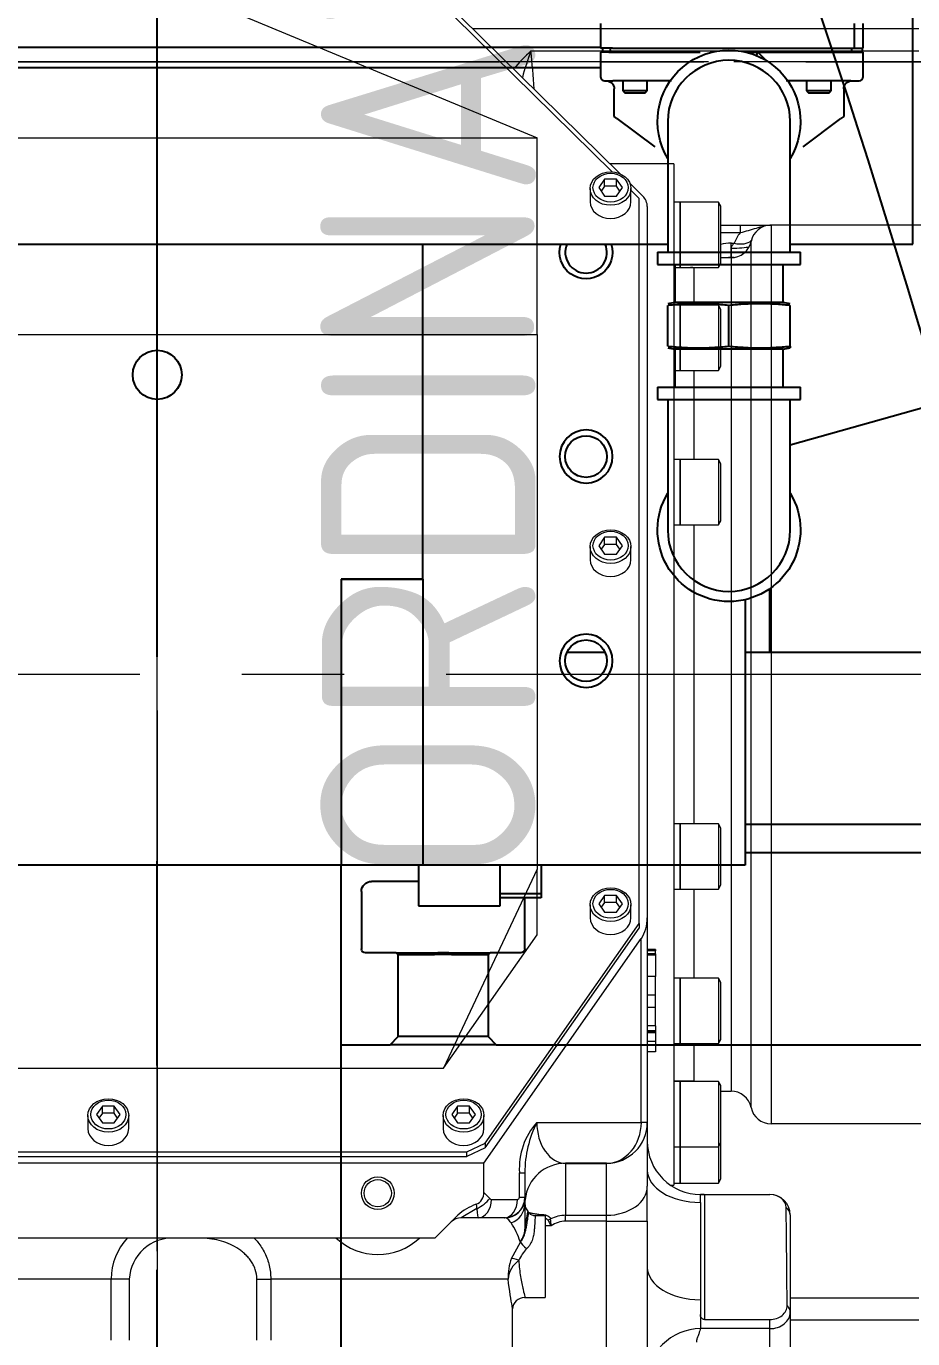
# Model space of a CAD drawing. Header units: millimetres. Extents: x 10462777 to 22643323, y 453826 to 1389191.
# Drawn here: x 11282075.8 to 11282292.9, y 583962.5 to 584283.8 of the extents above; entities that cross this region are included whole.
import ezdxf

# ---------------------------------------------------------------- set-up
doc = ezdxf.new("R2010")
doc.units = ezdxf.units.MM
doc.header["$LTSCALE"] = 200
doc.header["$MEASUREMENT"] = 0
for name, pattern in [('CENTER', [2, 1.25, -0.25, 0.25, -0.25]), ('CENTER2', [1.125, 0.75, -0.125, 0.125, -0.125]), ('PHANTOM', [2.5, 1.25, -0.25, 0.25, -0.25, 0.25, -0.25])]:
    doc.linetypes.add(name, pattern=pattern)
doc.layers.get('0').update_dxf_attribs({"linetype": 'CONTINUOUS'})
for name, color, linetype in [('1', 1, 'CENTER'), ('205', 4, 'CONTINUOUS'), ('DV1_DEFAULT', 7, 'CONTINUOUS')]:
    doc.layers.add(name, color=color, linetype=linetype)
doc.layers.add('LAYOUT', color=8, linetype='CONTINUOUS', lineweight=25)
doc.styles.add('iso-1', font='isocp.shx')

# ---------------------------------------------------------------- blocks, each defined once
blk = doc.blocks.new('r710ic')
at = {"layer": 'DV1_DEFAULT', "color": 1, "linetype": 'CENTER2', "lineweight": 0}
for p, q in [((272041.37, 102141.44), (272041.37, 106426.45)), ((272041.37, 106323.81), (272041.37, 102038.81)), ((274132.55, 104232.63), (269847.55, 104232.63)), ((269950.18, 104232.63), (274235.19, 104232.63))]:
    blk.add_line(p, q, dxfattribs=at)
at = {"layer": 'DV1_DEFAULT', "color": 7, "linetype": 'CENTER2', "lineweight": 0}
for p, q in [((272041.37, 104592.6), (272041.37, 103886.38)), ((272191.37, 104453.37), (272191.37, 104059.93))]:
    blk.add_line(p, q, dxfattribs=at)
at = {"layer": 'DV1_DEFAULT', "color": 7, "linetype": 'Continuous', "lineweight": 0}
for p, q in [((272081.37, 104464.13), (272081.37, 104382.93)), ((272301.37, 104464.13), (272301.37, 104382.93)), ((272033.37, 104419.13), (272033.37, 104309.91)), ((272038.75, 104324.13), (272038.75, 104419.13)), ((272343.98, 104387.63), (272343.98, 104419.13)), ((272349.37, 104387.63), (272349.37, 104419.13)), ((272323.67, 104387.63), (272347.48, 104387.63)), ((272347.48, 104387.63), (272373.32, 104387.63)), ((272081.37, 104375.33), (272081.37, 104383.13)), ((272081.37, 104382.93), (272301.37, 104382.93)), ((272318.67, 104366.63), (272318.67, 104382.63)), ((272351.52, 104382.63), (272349.29, 104382.63)), ((272349.29, 104366.63), (272349.29, 104382.63)), ((272378.03, 104382.63), (272351.52, 104382.63)), ((272351.52, 104382.63), (272351.52, 104365.63)), ((272297.37, 104378.03), (272085.37, 104378.03)), ((272081.37, 104370.63), (272081.37, 104375.33)), ((272081.37, 104375.33), (272083.29, 104375.33)), ((272083.29, 104375.33), (272083.29, 104370.63)), ((272085.79, 104373.2), (272085.79, 104373.9)), ((272089.27, 104373.2), (272085.79, 104373.2)), ((272089.27, 104373.23), (272087.01, 104373.23)), ((272089.27, 104373.23), (272089.27, 104373.2)), ((272076.78, 104370.63), (272075.74, 104370.03)), ((272075.74, 104370.03), (272075.74, 104360.63)), ((272075.74, 104370.03), (272091.74, 104370.03)), ((272090.7, 104370.63), (272076.78, 104370.63)), ((272089.37, 104373.13), (272089.37, 104370.63)), ((272089.37, 104373.13), (272293.37, 104373.13)), ((272091.74, 104370.03), (272090.7, 104370.63)), ((272091.74, 104360.63), (272091.74, 104370.03)), ((272102.03, 104370.63), (272100.99, 104370.03)), ((272100.99, 104370.03), (272100.99, 104360.63)), ((272100.99, 104370.03), (272116.99, 104370.03)), ((272115.95, 104370.63), (272102.03, 104370.63)), ((272116.99, 104370.03), (272115.95, 104370.63)), ((272116.99, 104360.63), (272116.99, 104370.03)), ((272139.82, 104370.63), (272138.79, 104370.03)), ((272138.79, 104370.03), (272138.79, 104360.63)), ((272138.79, 104370.03), (272154.79, 104370.03)), ((272153.75, 104370.63), (272139.82, 104370.63)), ((272154.79, 104370.03), (272153.75, 104370.63)), ((272154.79, 104360.63), (272154.79, 104370.03)), ((272228.99, 104370.63), (272227.95, 104370.03)), ((272227.95, 104370.03), (272227.95, 104360.63)), ((272227.95, 104370.03), (272243.95, 104370.03)), ((272242.91, 104370.63), (272228.99, 104370.63)), ((272243.95, 104370.03), (272242.91, 104370.63)), ((272243.95, 104360.63), (272243.95, 104370.03)), ((272266.79, 104370.63), (272265.75, 104370.03)), ((272265.75, 104370.03), (272265.75, 104360.63)), ((272265.75, 104370.03), (272281.75, 104370.03)), ((272280.71, 104370.63), (272266.79, 104370.63)), ((272281.75, 104370.03), (272280.71, 104370.63)), ((272281.75, 104360.63), (272281.75, 104370.03)), ((272292.04, 104370.63), (272291, 104370.03)), ((272291, 104370.03), (272291, 104360.63)), ((272291, 104370.03), (272307, 104370.03)), ((272305.96, 104370.63), (272292.04, 104370.63)), ((272293.37, 104370.63), (272293.37, 104373.13)), ((272307, 104370.03), (272305.96, 104370.63)), ((272314.83, 104370.63), (272305.96, 104370.63)), ((272307, 104360.63), (272307, 104370.03)), ((272307, 104370.03), (272315.87, 104370.03)), ((272315.87, 104370.03), (272314.83, 104370.63)), ((272315.87, 104360.63), (272315.87, 104370.03)), ((272100.99, 104364.13), (272091.74, 104364.13)), ((272091.87, 104364.13), (272091.87, 104359.13)), ((272138.79, 104364.13), (272116.99, 104364.13)), ((272227.95, 104364.13), (272154.79, 104364.13)), ((272265.75, 104364.13), (272243.95, 104364.13)), ((272291, 104364.13), (272281.75, 104364.13)), ((272290.87, 104359.13), (272290.87, 104364.13)), ((272318.67, 104366.63), (272349.29, 104366.63)), ((272318.67, 104366.54), (272318.67, 104365.63)), ((272318.87, 104365.63), (272318.67, 104365.63)), ((272320.62, 104365.63), (272318.87, 104365.63)), ((272320.62, 104365.63), (272344.43, 104365.63)), ((272344.43, 104365.63), (272348.04, 104365.63)), ((272348.04, 104365.63), (272351.52, 104365.63)), ((272075.74, 104360.63), (272075.74, 104359.13)), ((272091.74, 104360.63), (272075.74, 104360.63)), ((272075.74, 104360.63), (272091.74, 104360.63)), ((272091.74, 104359.13), (272091.74, 104360.63)), ((272100.99, 104360.63), (272100.99, 104359.13)), ((272116.99, 104360.63), (272100.99, 104360.63)), ((272100.99, 104360.63), (272116.99, 104360.63)), ((272116.99, 104359.13), (272116.99, 104360.63)), ((272138.79, 104360.63), (272138.79, 104359.13)), ((272154.79, 104360.63), (272138.79, 104360.63)), ((272138.79, 104360.63), (272154.79, 104360.63)), ((272154.79, 104359.13), (272154.79, 104360.63)), ((272227.95, 104360.63), (272227.95, 104359.13)), ((272243.95, 104360.63), (272227.95, 104360.63)), ((272227.95, 104360.63), (272243.95, 104360.63)), ((272243.95, 104359.13), (272243.95, 104360.63)), ((272265.75, 104360.63), (272265.75, 104359.13)), ((272281.75, 104360.63), (272265.75, 104360.63)), ((272265.75, 104360.63), (272281.75, 104360.63)), ((272281.75, 104359.13), (272281.75, 104360.63)), ((272291, 104360.63), (272291, 104359.13)), ((272307, 104360.63), (272291, 104360.63)), ((272291, 104360.63), (272307, 104360.63)), ((272307, 104359.13), (272307, 104360.63)), ((272315.87, 104360.63), (272307, 104360.63)), ((272307, 104360.63), (272315.87, 104360.63)), ((272315.87, 104359.13), (272315.87, 104360.63)), ((272066.37, 104359.13), (272066.37, 104343.46)), ((272066.37, 104359.13), (272316.37, 104359.13)), ((272316.37, 104358.25), (272316.37, 104359.13)), ((272258.73, 104354.63), (272258.73, 104352.63)), ((272258.73, 104354.63), (272259.02, 104354.63)), ((272259.02, 104354.63), (272259.02, 104352.63)), ((272259.78, 104354.63), (272259.02, 104354.63)), ((272259.78, 104354.63), (272260.1, 104354.63)), ((272259.78, 104354.63), (272259.78, 104352.63)), ((272260.1, 104354.63), (272265.31, 104354.63)), ((272260.1, 104354.63), (272260.1, 104352.63)), ((272269.86, 104354.63), (272265.31, 104354.63)), ((272265.31, 104354.63), (272265.31, 104352.63)), ((272272.89, 104354.63), (272269.86, 104354.63)), ((272269.86, 104354.63), (272269.86, 104352.63)), ((272277.43, 104354.63), (272272.89, 104354.63)), ((272272.89, 104354.63), (272272.89, 104352.63)), ((272277.43, 104354.63), (272278.63, 104354.63)), ((272277.43, 104354.63), (272277.43, 104352.63)), ((272278.63, 104354.63), (272278.86, 104354.63)), ((272278.63, 104354.63), (272278.63, 104352.63)), ((272278.86, 104354.63), (272279.1, 104354.63)), ((272278.86, 104354.63), (272278.86, 104352.63)), ((272279.1, 104354.63), (272281.24, 104354.63)), ((272279.1, 104354.63), (272279.1, 104352.63)), ((272281.24, 104354.63), (272281.24, 104352.63)), ((272281.24, 104354.63), (272283.75, 104354.63)), ((272283.75, 104354.63), (272283.75, 104352.63)), ((272074.24, 104351.47), (272071.23, 104348.41)), ((272076.86, 104352.63), (272250.94, 104352.63)), ((272250.94, 104352.63), (272301.03, 104352.63)), ((272311.03, 104312.63), (272255.99, 104351.16)), ((272301.03, 104351.16), (272255.99, 104351.16)), ((272301.03, 104352.63), (272316.65, 104352.63)), ((272301.03, 104352.63), (272301.03, 104351.16)), ((272301.03, 104325.56), (272301.03, 104351.16)), ((272325.19, 104352.63), (272316.65, 104352.63)), ((272325.19, 104352.63), (272366.37, 104352.63)), ((272325.19, 104342.63), (272325.19, 104352.63)), ((272075.65, 104348.63), (272072.44, 104348.63)), ((272074.83, 104350.63), (272072.86, 104348.63)), ((272252.32, 104350.63), (272074.83, 104350.63)), ((272163.3, 104348.63), (272160.09, 104348.63)), ((272250.95, 104348.63), (272247.74, 104348.63)), ((272252.32, 104350.63), (272253.46, 104350.63)), ((272306.11, 104312.96), (272252.32, 104350.63)), ((272307.26, 104312.96), (272253.46, 104350.63)), ((272068.81, 104345.95), (271972.63, 104248.16)), ((272072.21, 104346.52), (272070.16, 104345.07)), ((272070.16, 104345.07), (272070.16, 104342.18)), ((272071.88, 104345.07), (272070.16, 104345.07)), ((272073.07, 104345.91), (272071.88, 104345.07)), ((272071.88, 104345.07), (272071.88, 104342.18)), ((272074.26, 104345.07), (272072.21, 104346.52)), ((272074.26, 104342.18), (272074.26, 104345.07)), ((272159.86, 104346.52), (272157.81, 104345.07)), ((272159.53, 104345.07), (272157.81, 104345.07)), ((272157.81, 104345.07), (272157.81, 104342.18)), ((272160.72, 104345.91), (272159.53, 104345.07)), ((272159.53, 104345.07), (272159.53, 104342.18)), ((272161.91, 104345.07), (272159.86, 104346.52)), ((272161.91, 104342.18), (272161.91, 104345.07)), ((272247.51, 104346.52), (272245.46, 104345.07)), ((272247.18, 104345.07), (272245.46, 104345.07)), ((272245.46, 104345.07), (272245.46, 104342.18)), ((272248.37, 104345.91), (272247.18, 104345.07)), ((272247.18, 104345.07), (272247.18, 104342.18)), ((272249.56, 104345.07), (272247.51, 104346.52)), ((272249.56, 104342.18), (272249.56, 104345.07)), ((272068.36, 104344.05), (272023.01, 104297.95)), ((272071.88, 104342.18), (272070.16, 104342.18)), ((272070.16, 104342.18), (272072.21, 104340.74)), ((272071.88, 104342.18), (272073.07, 104341.35)), ((272072.21, 104340.74), (272074.26, 104342.18)), ((272157.81, 104342.18), (272159.86, 104340.74)), ((272159.53, 104342.18), (272157.81, 104342.18)), ((272159.53, 104342.18), (272160.72, 104341.35)), ((272159.86, 104340.74), (272161.91, 104342.18)), ((272245.46, 104342.18), (272247.51, 104340.74)), ((272247.18, 104342.18), (272245.46, 104342.18)), ((272247.18, 104342.18), (272248.37, 104341.35)), ((272247.51, 104340.74), (272249.56, 104342.18)), ((272311.03, 104342.63), (272311.03, 104332.63)), ((272311.21, 104342.63), (272311.03, 104342.63)), ((272323.77, 104342.63), (272311.21, 104342.63)), ((272311.21, 104342.63), (272311.21, 104332.63)), ((272323.77, 104332.63), (272323.77, 104342.63)), ((272325.19, 104342.63), (272323.77, 104342.63)), ((272366.37, 104342.63), (272325.19, 104342.63)), ((272325.19, 104342.63), (272325.19, 104332.63)), ((272072.44, 104338.63), (272075.65, 104338.63)), ((272160.09, 104338.63), (272163.3, 104338.63)), ((272247.74, 104338.63), (272250.95, 104338.63)), ((272311.21, 104332.63), (272311.03, 104332.63)), ((272311.21, 104332.63), (272323.77, 104332.63)), ((272325.19, 104332.63), (272323.77, 104332.63)), ((272326.37, 104329.08), (272326.37, 104327.63)), ((272028.96, 104250.63), (272059.99, 104325.63)), ((272059.99, 104103.8), (272059.99, 104325.63)), ((272108.19, 104325.63), (272059.99, 104325.63)), ((272108.19, 104103.8), (272108.19, 104325.63)), ((272108.19, 104325.63), (272239.08, 104325.63)), ((272239.08, 104325.63), (272287.76, 104302.75)), ((272255.09, 104325.63), (272239.08, 104325.63)), ((272287.76, 104302.75), (272255.09, 104325.63)), ((272323.87, 104327.63), (272323.87, 104325.15)), ((272323.87, 104327.63), (272343.87, 104327.63)), ((272343.87, 104322.56), (272343.87, 104327.63)), ((272313.35, 104321.31), (272313.35, 104322.63)), ((272313.35, 104322.63), (272319.37, 104322.63)), ((272319.37, 104321.31), (272319.37, 104322.63)), ((272321.03, 104322.63), (272327.21, 104322.63)), ((272319.37, 104321.31), (272313.35, 104321.31)), ((272319.87, 104314.45), (272319.87, 104320.81)), ((272330.36, 104321.55), (272330.25, 104321.49)), ((272334.31, 104319.35), (272330.36, 104321.55)), ((272339.37, 104318.54), (272339.37, 104260.42)), ((272356.37, 104319.63), (272346.65, 104319.63)), ((272324.37, 104317.63), (272324.37, 104311.26)), ((272302.56, 104312.63), (272299.34, 104312.63)), ((272308.24, 104308.47), (272306.11, 104312.96)), ((272306.11, 104312.96), (272307.26, 104312.96)), ((272307.26, 104312.96), (272309.39, 104308.47)), ((272318.16, 104312.63), (272311.03, 104312.63)), ((272311.03, 104312.63), (272311.03, 104127.63)), ((272318.16, 104312.63), (272319.65, 104314.03)), ((272299.11, 104310.52), (272297.07, 104309.07)), ((272298.79, 104309.07), (272297.07, 104309.07)), ((272297.07, 104309.07), (272297.07, 104306.18)), ((272299.98, 104309.91), (272298.79, 104309.07)), ((272298.79, 104309.07), (272298.79, 104306.18)), ((272301.16, 104309.07), (272299.11, 104310.52)), ((272301.16, 104306.18), (272301.16, 104309.07)), ((272322.15, 104310.85), (272324.37, 104307.08)), ((272324.37, 104311.26), (272324.37, 104307.08)), ((272297.07, 104306.18), (272299.11, 104304.74)), ((272298.79, 104306.18), (272297.07, 104306.18)), ((272298.79, 104306.18), (272299.98, 104305.35)), ((272299.11, 104304.74), (272301.16, 104306.18)), ((272309.39, 104308.47), (272308.24, 104308.47)), ((272308.24, 104132.16), (272308.24, 104308.47)), ((272309.39, 104132.16), (272309.39, 104308.47)), ((272329.37, 104300.63), (272323.77, 104306.23)), ((272287.76, 104143.18), (272287.76, 104302.75)), ((272299.34, 104302.63), (272302.56, 104302.63)), ((272329.37, 104300.63), (272329.37, 104164.63)), ((272339.37, 104260.42), (272354.37, 104260.42)), ((272339.37, 104257.01), (272339.37, 104260.42)), ((272354.37, 104257.01), (272339.37, 104257.01)), ((272302.56, 104225.63), (272299.34, 104225.63)), ((272339.37, 104225.78), (272354.37, 104225.78)), ((272339.37, 104225.78), (272339.37, 104221.3)), ((272299.11, 104223.52), (272297.07, 104222.07)), ((272299.98, 104222.91), (272298.79, 104222.07)), ((272301.16, 104222.07), (272299.11, 104223.52)), ((272298.79, 104222.07), (272297.07, 104222.07)), ((272297.07, 104222.07), (272297.07, 104219.18)), ((272297.07, 104219.18), (272299.11, 104217.74)), ((272298.79, 104219.18), (272297.07, 104219.18)), ((272298.79, 104222.07), (272298.79, 104219.18)), ((272298.79, 104219.18), (272299.98, 104218.35)), ((272299.11, 104217.74), (272301.16, 104219.18)), ((272301.16, 104219.18), (272301.16, 104222.07)), ((272354.37, 104221.3), (272339.37, 104221.3)), ((272339.37, 104221.3), (272339.37, 104137.13)), ((272299.34, 104215.63), (272302.56, 104215.63))]:
    blk.add_line(p, q, dxfattribs=at)
at = {"layer": 'DV1_DEFAULT', "color": 3, "linetype": 'CENTER2', "lineweight": 0}
blk.add_circle((272041.37, 104232.63), 367.64, dxfattribs=at)
at = {"layer": 'DV1_DEFAULT', "color": 7, "linetype": 'Continuous', "lineweight": 0}
for radius in [4, 3.32]:
    blk.add_circle((272318.37, 104286.63), radius, dxfattribs=at)
for centre, radius, start, end in [((272323.67, 104382.63), 5, 90, 180), ((272086.37, 104382.93), 5, 180, 258.463), ((272296.37, 104382.93), 5, 281.537, 0), ((272084.37, 104373.13), 5, 0, 78.4629), ((272298.37, 104373.13), 5, 101.537, 180), ((272089.38, 104383.13), 9.9, 232, 248.7272), ((272094.37, 104373.07), 8.58, 179.114, 196.7229), ((272095.02, 104373.13), 5.74, 179.2975, 186.4239), ((272305.67, 104365.63), 13, 270, 0), ((272364.56, 104365.66), 13.04, 180.1497, 270.9901), ((272301.03, 104342.63), 10, 0, 90), ((272321.03, 104332.63), 10, 180, 263.6505), ((272331.79, 104332.66), 8.02, 180.2006, 207.4721), ((272331.36, 104332.7), 6.16, 180.676, 215.9572), ((272328.27, 104292.43), 36.7, 92.9735, 95.6242), ((272315.38, 104346.48), 20.57, 297.4484, 302.2698), ((272312.27, 104338.19), 16.91, 228.3183, 273.6483), ((272313.49, 104350.62), 27.99, 243.5539, 269.7049), ((272322.08, 104325.03), 1.76, 309.0071, 3.9612), ((272080.65, 103893.28), 432.88, 94.3237, 95.5546), ((272067.27, 104401.64), 82.59, 249.8038, 254.5609), ((272072.45, 104354.45), 45.33, 221.9723, 229.6707), ((272319.37, 104317.63), 5, 0, 90), ((272319.35, 104325.35), 2.72, 281.3283, 282.1907), ((272319.37, 104317.72), 5, 0, 83.6505), ((272321.03, 104332.63), 10, 263.9903, 270), ((272320.87, 104325.63), 3, 270, 312.798), ((272329.2, 104347.59), 25.04, 255.2839, 265.4229), ((272338.41, 104329.6), 9.16, 225.0564, 246.7401), ((272346.79, 104322.51), 2.88, 178.8422, 267.9537), ((272319.37, 104320.81), 0.5, 0, 90), ((272336.2, 104303.18), 19.25, 108.0158, 123.3663), ((272339.02, 104332.61), 14.07, 250.4373, 271.4199), ((272339.89, 104324.72), 6.2, 214.7916, 265.1831), ((272318.29, 104309.65), 2.98, 20.2626, 92.6586), ((272319.37, 104314.45), 0.5, 303.8054, 0), ((272333.67, 104315.22), 13.38, 199.8194, 222.2367), ((272327.87, 104307.08), 3.5, 180, 225), ((272318.37, 104286.63), 15, 317.1666, 42.8334), ((272339.87, 104236.28), 10.51, 176.986, 267.2733), ((272339.62, 104236.56), 15.26, 227.2255, 269.0704)]:
    blk.add_arc(centre, radius, start, end, dxfattribs=at)
for centre, major_axis, ratio, start_param, end_param in [((272321.87, 104382.63), (0, 3.99), 0.800731, 0.009208, 1.570796), ((272323.67, 104382.63), (0, -5), 0.608761, 3.141593, 3.78745), ((272519.08, 104382.63), (-327.71, 0), 0.015257, 5.269277, 5.358247), ((272347.48, 104382.63), (0, -5), 0.608761, 3.141593, 3.698481), ((272345.89, 104382.63), (0, -4.24), 0.800731, 1.570796, 3.149199), ((272347.48, 104382.63), (0, -5), 0.808858, 1.570796, 3.141593), ((272082.78, 104373.9), (-1.78, -4.57), 0.588584, 1.796064, 2.894929), ((272086.37, 104373.23), (0, -4.9), 0.130283, 1.570796, 2.659574), ((272093.08, 104373.23), (0, -4.9), 0.776387, 4.575567, 4.712389), ((272312.71, 104365.63), (0, -13), 0.608761, 0, 1.570796), ((272336.52, 104365.63), (0, -13), 0.608761, 0, 1.570796), ((272076.86, 104347.63), (0, 5), 0.819152, 0, 0.694461), ((272250.94, 104347.63), (7.14, 0), 0.700208, 0.785398, 1.570796), ((272301.03, 104342.63), (10, 0), 0.853553, 0, 1.570796), ((272316.65, 104342.63), (0, 10), 0.711948, 4.712389, 6.283185), ((272075.65, 104343.63), (0, 5), 0.819152, 3.141593, 6.283185), ((272163.3, 104343.63), (0, 5), 0.819152, 3.141593, 6.283185), ((272250.95, 104343.63), (0, 5), 0.819152, 3.141593, 6.283185), ((272301.03, 104332.63), (-10, 0), 0.707107, 1.570796, 3.141593), ((272323.37, 104328.22), (0.51, -1.94), 0.739553, 1.379862, 1.76173), ((272322.37, 104326.07), (2, 0), 0.695627, 0.722734, 0.903055), ((272319.37, 104317.71), (-5, 0), 0.999968, 3.137096, 4.622077), ((272321.03, 104317.63), (0, 5), 0.97034, 5.045327, 6.283185), ((272327.21, 104317.63), (0, 5), 0.957973, 5.595421, 6.283185), ((272331.56, 104323.11), (1.26, 1.55), 0.150484, 3.317023, 4.834132), ((272319.87, 104317.63), (-4.5, 0), 0.707107, 3.141593, 4.712389), ((272334.98, 104321.18), (-0.65, -1.89), 0.087713, 4.742757, 6.06572), ((272302.56, 104307.63), (0, 5), 0.819152, 3.141593, 6.283185), ((272319.65, 104310.85), (-2.5, 3.74), 0.486189, 4.397668, 5.340427), ((272319.87, 104311.26), (-4.5, 0), 0.707107, 3.141593, 4.712389), ((272319.37, 104311.26), (5, 0), 0.1, 5.302404, 6.283185), ((272302.56, 104220.63), (0, 5), 0.819152, 3.141593, 6.283185)]:
    blk.add_ellipse(centre, major_axis=major_axis, ratio=ratio, start_param=start_param, end_param=end_param, dxfattribs=at)
for centre, major_axis in [((272072.44, 104343.63), (0, 5)), ((272072.21, 104343.63), (0, -4.31)), ((272160.09, 104343.63), (0, 5)), ((272159.86, 104343.63), (0, -4.31)), ((272247.74, 104343.63), (0, 5)), ((272247.51, 104343.63), (0, 4.31)), ((272299.34, 104307.63), (0, 5)), ((272299.11, 104307.63), (0, 4.31)), ((272299.34, 104220.63), (0, 5)), ((272299.11, 104220.63), (0, -4.31))]:
    blk.add_ellipse(centre, major_axis=major_axis, ratio=0.819152, dxfattribs=at)
for points, knots in [([(272081.37, 104383.13), (272081.37, 104382.45), (272081.51, 104381.79), (272081.83, 104380.52), (272082.01, 104379.89), (272082.56, 104377.95), (272082.93, 104376.62), (272083.29, 104375.33)], [0, 0, 0, 0, 0.25, 0.25, 0.5, 0.5, 1, 1, 1, 1]), ([(272087.01, 104373.23), (272086.75, 104373.23), (272086.51, 104373.32), (272086.21, 104373.51), (272086.12, 104373.58), (272085.95, 104373.73), (272085.87, 104373.82), (272085.79, 104373.9)], [0, 0, 0, 0, 0.5, 0.5, 0.75, 0.75, 1, 1, 1, 1]), ([(272091.84, 104364.14), (272091.81, 104364.03), (272091.79, 104363.91), (272091.75, 104363.63), (272091.73, 104363.47), (272091.71, 104363.31)], [0.672191, 0.672191, 0.672191, 0.672191, 0.75, 0.75, 0.8534701, 0.8534701, 0.8534701, 0.8534701]), ([(272318.87, 104365.63), (272318.83, 104365.63), (272318.79, 104365.64), (272318.73, 104365.71), (272318.71, 104365.76), (272318.68, 104365.93), (272318.67, 104366.03), (272318.67, 104366.24), (272318.67, 104366.31), (272318.67, 104366.46), (272318.67, 104366.55), (272318.67, 104366.63)], [0, 0, 0, 0, 0.25, 0.25, 0.5, 0.5, 0.75, 0.75, 0.875, 0.875, 1, 1, 1, 1]), ([(272349.29, 104366.63), (272349.29, 104366.55), (272349.28, 104366.48), (272349.25, 104366.33), (272349.22, 104366.26), (272349.11, 104366.06), (272349.01, 104365.95), (272348.76, 104365.78), (272348.63, 104365.72), (272348.34, 104365.64), (272348.19, 104365.63), (272348.04, 104365.63)], [0, 0, 0, 0, 0.125, 0.125, 0.25, 0.25, 0.5, 0.5, 0.75, 0.75, 1, 1, 1, 1]), ([(272351.52, 104365.63), (272351.69, 104365.58), (272351.98, 104365.49), (272352.56, 104365.31), (272353.1, 104365.12), (272353.64, 104364.91), (272353.97, 104364.8), (272354.24, 104364.72), (272354.45, 104364.67), (272354.66, 104364.64), (272354.8, 104364.63), (272354.87, 104364.63)], [0, 0, 0, 0, 0.145887, 0.259113, 0.507448, 0.628022, 0.747997, 0.812123, 0.870093, 0.937634, 1, 1, 1, 1]), ([(272323.61, 104327.17), (272323.62, 104327.36), (272323.65, 104327.54), (272323.75, 104327.9), (272323.81, 104328.08), (272323.98, 104328.41), (272324.08, 104328.56), (272324.34, 104328.82), (272324.49, 104328.91), (272324.68, 104328.96)], [0, 0, 0, 0, 0.25, 0.25, 0.5, 0.5, 0.75, 0.75, 1, 1, 1, 1]), ([(272324.87, 104328.22), (272324.8, 104328.19), (272324.74, 104328.12), (272324.66, 104327.97), (272324.62, 104327.88), (272324.57, 104327.74), (272324.55, 104327.69), (272324.54, 104327.63)], [0, 0, 0, 0, 0.125, 0.125, 0.25, 0.25, 0.3258257, 0.3258257, 0.3258257, 0.3258257]), ([(272323.04, 104323.49), (272323.08, 104323.61), (272323.12, 104323.75), (272323.21, 104324.12), (272323.26, 104324.37), (272323.34, 104324.83), (272323.37, 104325), (272323.42, 104325.36), (272323.45, 104325.55), (272323.52, 104326.16), (272323.57, 104326.63), (272323.61, 104327.17)], [0.5354498, 0.5354498, 0.5354498, 0.5354498, 0.625, 0.625, 0.75, 0.75, 0.8125, 0.8125, 0.875, 0.875, 1, 1, 1, 1]), ([(272323.87, 104325.16), (272323.87, 104325.16), (272323.87, 104325.16), (272323.87, 104325.16), (272323.88, 104325.16), (272323.91, 104325.16), (272323.94, 104325.15), (272324.04, 104325.15), (272324.14, 104325.15), (272324.41, 104325.13), (272324.57, 104325.13), (272324.96, 104325.11), (272325.19, 104325.1), (272325.7, 104325.07), (272325.98, 104325.05), (272326.59, 104325), (272326.93, 104324.98), (272327.64, 104324.91), (272328.01, 104324.87), (272328.6, 104324.77), (272328.8, 104324.74), (272329.2, 104324.65), (272329.41, 104324.59), (272330.03, 104324.39), (272330.44, 104324.21), (272331.03, 104323.86), (272331.23, 104323.72), (272331.6, 104323.43), (272331.77, 104323.28), (272331.94, 104323.11)], [0.374103, 0.374103, 0.374103, 0.374103, 0.375, 0.375, 0.40625, 0.40625, 0.4375, 0.4375, 0.5, 0.5, 0.5625, 0.5625, 0.625, 0.625, 0.6875, 0.6875, 0.75, 0.75, 0.8125, 0.8125, 0.84375, 0.84375, 0.875, 0.875, 0.9375, 0.9375, 0.96875, 0.96875, 1, 1, 1, 1]), ([(272330.36, 104321.55), (272330.16, 104321.71), (272329.96, 104321.85), (272329.56, 104322.1), (272329.34, 104322.21), (272328.93, 104322.4), (272328.72, 104322.48), (272328.33, 104322.61), (272328.14, 104322.66), (272327.77, 104322.76), (272327.6, 104322.8), (272327.26, 104322.88), (272327.09, 104322.92), (272326.6, 104323.02), (272326.28, 104323.08), (272325.68, 104323.19), (272325.39, 104323.23), (272324.86, 104323.32), (272324.61, 104323.36), (272323.96, 104323.46), (272323.62, 104323.51), (272323.29, 104323.55), (272323.21, 104323.56), (272323.11, 104323.57), (272323.09, 104323.57), (272323.09, 104323.57)], [0, 0, 0, 0, 0.03125, 0.03125, 0.0625, 0.0625, 0.09375, 0.09375, 0.125, 0.125, 0.15625, 0.15625, 0.1875, 0.1875, 0.25, 0.25, 0.3125, 0.3125, 0.375, 0.375, 0.5, 0.5, 0.5625, 0.5625, 0.6111694, 0.6111694, 0.6111694, 0.6111694]), ([(272334.8, 104321.18), (272336.21, 104321.23), (272337.57, 104321.37), (272340, 104321.76), (272341.07, 104322), (272342.72, 104322.4), (272343.32, 104322.56), (272343.79, 104322.64), (272343.87, 104322.63), (272343.87, 104322.6)], [0, 0, 0, 0, 0.125, 0.125, 0.25, 0.25, 0.375, 0.375, 0.4392362, 0.4392362, 0.4392362, 0.4392362]), ([(272325.61, 104319.26), (272325.25, 104319), (272324.94, 104318.75), (272324.5, 104318.24), (272324.37, 104317.99), (272324.37, 104317.72)], [0, 0, 0, 0, 0.5, 0.5, 1, 1, 1, 1]), ([(272346.78, 104319.63), (272346.64, 104319.63), (272346.36, 104319.59), (272344.69, 104319.3), (272342.25, 104318.83), (272339.37, 104318.54)], [0.6654645, 0.6654645, 0.6654645, 0.6654645, 0.75, 0.75, 1, 1, 1, 1]), ([(272322.15, 104310.85), (272321.96, 104310.87), (272321.77, 104310.88), (272321.49, 104310.86), (272321.4, 104310.84), (272321.23, 104310.78), (272321.15, 104310.74), (272321.09, 104310.69)], [0, 0, 0, 0, 0.5, 0.5, 0.75, 0.75, 1, 1, 1, 1]), ([(272329.36, 104256.36), (272329.69, 104256.68), (272330.03, 104256.98), (272331.19, 104257.91), (272332.08, 104258.48), (272333.53, 104259.19), (272334.02, 104259.4), (272335.04, 104259.76), (272335.55, 104259.91), (272336.61, 104260.16), (272337.15, 104260.25), (272338.25, 104260.38), (272338.81, 104260.42), (272339.37, 104260.42)], [0.570454, 0.570454, 0.570454, 0.570454, 0.625, 0.625, 0.75, 0.75, 0.8125, 0.8125, 0.875, 0.875, 0.9375, 0.9375, 1, 1, 1, 1]), ([(272339.37, 104257.01), (272338.56, 104257.01), (272337.77, 104256.87), (272336.63, 104256.48), (272336.26, 104256.33), (272335.56, 104255.96), (272335.22, 104255.76), (272334.57, 104255.3), (272334.26, 104255.06), (272333.67, 104254.53), (272333.4, 104254.25), (272332.87, 104253.67), (272332.63, 104253.37), (272332.16, 104252.74), (272331.94, 104252.41), (272331.33, 104251.41), (272330.98, 104250.71), (272330.39, 104249.27), (272330.15, 104248.53), (272329.75, 104247), (272329.61, 104246.22), (272329.42, 104244.66), (272329.37, 104243.88), (272329.37, 104243.08)], [0, 0, 0, 0, 0.125, 0.125, 0.1875, 0.1875, 0.25, 0.25, 0.3125, 0.3125, 0.375, 0.375, 0.4375, 0.4375, 0.5, 0.5, 0.625, 0.625, 0.75, 0.75, 0.875, 0.875, 1, 1, 1, 1])]:
    blk.add_open_spline(points, degree=3, knots=knots, dxfattribs=at)
at = {"layer": 'LAYOUT', "color": 3}
blk.add_circle((272041.37, 104232.63), 2050.12, dxfattribs=at)
blk = doc.blocks.new('A$C7DA30AB0')
at = {"layer": 'LAYOUT', "color": 6, "linetype": 'PHANTOM'}
blk.add_circle((3030.45, 3025.99, 0), 2693.02, dxfattribs=at)

msp = doc.modelspace()

# ---------------------------------------------------------------- linework, layer by layer
at = {"layer": '1', "color": 23, "linetype": 'CENTER'}
msp.add_line((11282107.87228, 579329.36568, 0), (11282107.87228, 587294.33381, 0), dxfattribs=at)
at = {"layer": '1', "color": 252, "linetype": 'Continuous'}
msp.add_line((11282302.87505, 584081.43318, 0), (11282251.86964, 584081.43318, 0), dxfattribs=at)
at = {"layer": '1', "color": 124, "linetype": 'Continuous'}
for p, q in [((11282157.87299, 584071.93304, 0), (11282157.87299, 584057.93284, 0)), ((11282171.87343, 584074.43308, 0), (11282160.37303, 584074.43308, 0)), ((11282197.87356, 584057.93284, 0), (11282197.87356, 584070.43283, 0)), ((11282166.37312, 584056.93283, 0), (11282158.87301, 584056.93283, 0)), ((11282166.87312, 584056.43282, 0), (11282166.37312, 584056.93283, 0)), ((11282166.37312, 584056.93283, 0), (11282172.75223, 584056.93283, 0)), ((11282166.87312, 584036.43254, 0), (11282166.87312, 584056.43282, 0)), ((11282172.97489, 584056.43282, 0), (11282166.87312, 584056.43282, 0)), ((11282188.87343, 584056.43282, 0), (11282182.77167, 584056.43282, 0)), ((11282182.99432, 584056.93283, 0), (11282189.37344, 584056.93283, 0)), ((11282189.37344, 584056.93283, 0), (11282188.87343, 584056.43282, 0)), ((11282188.87343, 584056.43282, 0), (11282188.87343, 584036.43254, 0)), ((11282196.87355, 584056.93283, 0), (11282189.37344, 584056.93283, 0)), ((11282152.87264, 584034.43251, 0), (11282164.87309, 584034.43251, 0)), ((11282164.87309, 584034.43251, 0), (11282166.87312, 584036.43254, 0)), ((11282190.87346, 584034.43251, 0), (11282164.87309, 584034.43251, 0)), ((11282188.87343, 584036.43254, 0), (11282166.87312, 584036.43254, 0)), ((11282188.87343, 584036.43254, 0), (11282190.87346, 584034.43251, 0)), ((11282190.87346, 584034.43251, 0), (11282304.87508, 584034.43251, 0))]:
    msp.add_line(p, q, dxfattribs=at)
at = {"layer": '1', "color": 124, "linetype": 'Continuous', "extrusion": (0, 0, -1)}
for centre, radius, start, end in [((-11282160.37303, 584071.93304, 0), 2.50004, 0, 90), ((-11282158.87301, 584057.93284, 0), 1.00001, 270, 0), ((-11282196.87355, 584057.93284, 0), 1.00001, 180, 270)]:
    msp.add_arc(centre, radius, start, end, dxfattribs=at)
at = {"layer": '1', "color": 124, "linetype": 'Continuous'}
for points, knots in [([(11282172.75223, 584056.93283, 0), (11282172.86191, 584056.93303, 0), (11282173.08107, 584056.93342, 0), (11282173.41403, 584056.93624, 0), (11282173.74937, 584056.94019, 0), (11282174.08715, 584056.94512, 0), (11282174.42695, 584056.95066, 0), (11282174.76851, 584056.95652, 0), (11282175.11153, 584056.96244, 0), (11282175.45569, 584056.9682, 0), (11282175.80072, 584056.97358, 0), (11282176.14631, 584056.97841, 0), (11282176.49218, 584056.98255, 0), (11282176.83805, 584056.98587, 0), (11282177.18364, 584056.98829, 0), (11282177.52869, 584056.98974, 0), (11282177.97466, 584056.99032, 0), (11282178.52273, 584056.98871, 0), (11282179.1725, 584056.98345, 0), (11282179.82189, 584056.9753, 0), (11282180.46902, 584056.96509, 0), (11282181.11208, 584056.95392, 0), (11282181.74884, 584056.94345, 0), (11282182.37852, 584056.93488, 0), (11282182.78888, 584056.93351, 0), (11282182.99432, 584056.93283, 0)], [0, 0, 0, 0, 0.033856734, 0.067653585, 0.10138702, 0.135053495, 0.168649502, 0.202171602, 0.23561645, 0.268980813, 0.302261583, 0.335455781, 0.368560555, 0.40157318, 0.434491048, 0.467311659, 0.500032606, 0.561666282, 0.623583067, 0.685766191, 0.748197636, 0.810857994, 0.873726502, 0.936781302, 1, 1, 1, 1]), ([(11282182.77167, 584056.43282, 0), (11282182.68231, 584056.43335, 0), (11282182.4886, 584056.4345, 0), (11282182.17013, 584056.43892, 0), (11282181.80102, 584056.4453, 0), (11282181.37928, 584056.45396, 0), (11282180.90366, 584056.46471, 0), (11282180.09323, 584056.48507, 0), (11282179.0764, 584056.50817, 0), (11282177.87534, 584056.52295, 0), (11282176.6739, 584056.50842, 0), (11282175.57157, 584056.48321, 0), (11282174.61766, 584056.45928, 0), (11282173.96382, 584056.44562, 0), (11282173.42825, 584056.43613, 0), (11282173.11465, 584056.43384, 0), (11282172.97489, 584056.43282, 0)], [0, 0, 0, 0, 0.029378744, 0.063683519, 0.102914899, 0.147073183, 0.196158494, 0.250170833, 0.394622618, 0.499770835, 0.605034558, 0.749575794, 0.828943393, 0.897136919, 0.954155658, 1, 1, 1, 1])]:
    msp.add_open_spline(points, degree=3, knots=knots, dxfattribs=at)
for points in [[(11282172.75223, 584056.93283, 0), (11282172.97489, 584056.43282, 0)], [(11282182.77167, 584056.43282, 0), (11282182.99432, 584056.93283, 0)]]:
    msp.add_open_spline(points, degree=1, dxfattribs=at)
at = {"layer": '205', "color": 252, "linetype": 'Continuous'}
for p, q in [((11282292.87491, 584230.43529, 0), (11282292.87491, 584340.43686, 0)), ((11282216.37383, 584284.43606, 0), (11282216.37383, 584278.43597, 0)), ((11282278.56156, 584284.43606, 0), (11282278.56156, 584278.43597, 0)), ((11282280.74844, 584278.43597, 0), (11282280.74844, 584284.43606, 0)), ((11282040.75, 584278.68598, 0), (11282216.37162, 584278.68598, 0)), ((11282218.45124, 584278.43597, 0), (11282216.37383, 584278.43597, 0)), ((11282216.93634, 584278.43597, 0), (11282216.93634, 584277.43596, 0)), ((11282219.35958, 584278.43597, 0), (11282218.45124, 584278.43597, 0)), ((11282218.87135, 584277.43596, 0), (11282218.87135, 584278.43597, 0)), ((11282219.35958, 584278.43597, 0), (11282278.56156, 584278.43597, 0)), ((11282277.91704, 584277.43596, 0), (11282277.91704, 584278.43597, 0)), ((11282278.56156, 584278.43597, 0), (11282280.74844, 584278.43597, 0)), ((11282280.54051, 584277.43596, 0), (11282280.54051, 584278.43597, 0)), ((11282216.37383, 584277.43596, 0), (11282216.37383, 584271.43587, 0)), ((11282218.45124, 584277.43596, 0), (11282216.37383, 584277.43596, 0)), ((11282218.45124, 584277.43596, 0), (11282219.35958, 584277.43596, 0)), ((11282219.35958, 584277.43596, 0), (11282240.83254, 584277.43596, 0)), ((11282252.02757, 584277.43596, 0), (11282254.916, 584277.43596, 0)), ((11282254.57133, 584276.60384, 0), (11282254.916, 584277.43596, 0)), ((11282254.916, 584277.43596, 0), (11282256.95843, 584275.39353, 0)), ((11282254.916, 584277.43596, 0), (11282277.76268, 584277.43596, 0)), ((11282277.76268, 584277.43596, 0), (11282278.67102, 584277.43596, 0)), ((11282278.67102, 584277.43596, 0), (11282280.74844, 584277.43596, 0)), ((11282280.74844, 584271.43587, 0), (11282280.74844, 584277.43596, 0)), ((11282040.75, 584273.68591, 0), (11282216.37162, 584273.68591, 0)), ((11282217.37384, 584270.43586, 0), (11282219.44214, 584270.43586, 0)), ((11282233.83244, 584270.43586, 0), (11282219.44214, 584270.43586, 0)), ((11282219.77399, 584261.65733, 0), (11282219.77399, 584268.43583, 0)), ((11282221.8739, 584270.43586, 0), (11282221.8739, 584267.93583, 0)), ((11282221.8739, 584267.93583, 0), (11282222.37391, 584267.43582, 0)), ((11282224.87395, 584267.93583, 0), (11282221.8739, 584267.93583, 0)), ((11282227.87399, 584267.93583, 0), (11282224.87395, 584267.93583, 0)), ((11282227.37398, 584267.43582, 0), (11282227.87399, 584267.93583, 0)), ((11282227.87399, 584267.93583, 0), (11282227.87399, 584270.43586, 0)), ((11282277.68012, 584270.43586, 0), (11282261.9161, 584270.43586, 0)), ((11282266.87454, 584270.43586, 0), (11282266.87454, 584267.93583, 0)), ((11282266.87454, 584267.93583, 0), (11282267.37455, 584267.43582, 0)), ((11282269.87459, 584267.93583, 0), (11282266.87454, 584267.93583, 0)), ((11282272.87463, 584267.93583, 0), (11282269.87459, 584267.93583, 0)), ((11282272.37462, 584267.43582, 0), (11282272.87463, 584267.93583, 0)), ((11282272.87463, 584267.93583, 0), (11282272.87463, 584270.43586, 0)), ((11282275.97455, 584268.43583, 0), (11282275.97455, 584261.65733, 0)), ((11282277.68012, 584270.43586, 0), (11282279.74842, 584270.43586, 0)), ((11282222.37391, 584267.43582, 0), (11282224.87395, 584267.43582, 0)), ((11282224.87395, 584267.43582, 0), (11282227.37398, 584267.43582, 0)), ((11282267.37455, 584267.43582, 0), (11282269.87459, 584267.43582, 0)), ((11282269.87459, 584267.43582, 0), (11282272.37462, 584267.43582, 0)), ((11282220.44886, 584261.15493, 0), (11282219.77399, 584261.65733, 0)), ((11282275.97455, 584261.65733, 0), (11282275.29969, 584261.15493, 0)), ((11282220.44886, 584261.15493, 0), (11282229.73696, 584254.24047, 0)), ((11282232.87406, 584260.43572, 0), (11282232.87406, 584228.43526, 0)), ((11282262.87449, 584228.43526, 0), (11282262.87449, 584260.43572, 0)), ((11282266.01159, 584254.24047, 0), (11282275.29969, 584261.15493, 0)), ((11282022.87733, 584230.43529, 0), (11282232.87406, 584230.43529, 0)), ((11282172.87321, 584148.43413, 0), (11282172.87321, 584230.43529, 0)), ((11282262.87449, 584230.43529, 0), (11282292.87491, 584230.43529, 0)), ((11282262.87839, 584181.31569, 0), (11282441.87703, 584231.43531, 0)), ((11282230.37402, 584228.43526, 0), (11282230.37402, 584225.43522, 0)), ((11282230.37402, 584228.43526, 0), (11282247.87427, 584228.43526, 0)), ((11282247.87427, 584228.43526, 0), (11282265.37452, 584228.43526, 0)), ((11282265.37452, 584225.43522, 0), (11282265.37452, 584228.43526, 0)), ((11282230.37402, 584225.43522, 0), (11282247.87427, 584225.43522, 0)), ((11282234.62408, 584225.43509, 0), (11282234.62408, 584216.1404, 0)), ((11282247.87427, 584225.43522, 0), (11282265.37452, 584225.43522, 0)), ((11282261.12446, 584216.1404, 0), (11282261.12446, 584225.43509, 0)), ((11282234.62408, 584216.1404, 0), (11282232.87406, 584215.83182, 0)), ((11282232.87406, 584205.43494, 0), (11282232.87406, 584215.43508, 0)), ((11282232.87406, 584215.43508, 0), (11282232.99694, 584215.43508, 0)), ((11282247.87262, 584216.1404, 0), (11282234.62408, 584216.1404, 0)), ((11282247.75139, 584215.43508, 0), (11282247.87427, 584215.43508, 0)), ((11282261.12446, 584216.1404, 0), (11282247.87262, 584216.1404, 0)), ((11282247.87427, 584205.43494, 0), (11282247.87427, 584215.43508, 0)), ((11282247.87427, 584215.43508, 0), (11282247.99716, 584215.43508, 0)), ((11282262.87449, 584215.83182, 0), (11282261.12446, 584216.1404, 0)), ((11282262.7516, 584215.43508, 0), (11282262.87449, 584215.43508, 0)), ((11282262.87449, 584205.43494, 0), (11282262.87449, 584215.43508, 0)), ((11282232.99694, 584205.43494, 0), (11282232.87406, 584205.43494, 0)), ((11282232.87406, 584205.0382, 0), (11282234.62408, 584204.72962, 0)), ((11282234.62408, 584204.72962, 0), (11282234.62408, 584195.43493, 0)), ((11282261.12446, 584204.72962, 0), (11282234.62408, 584204.72962, 0)), ((11282247.87427, 584205.43494, 0), (11282247.75139, 584205.43494, 0)), ((11282247.99716, 584205.43494, 0), (11282247.87427, 584205.43494, 0)), ((11282261.12446, 584204.72962, 0), (11282262.87449, 584205.0382, 0)), ((11282261.12446, 584195.43493, 0), (11282261.12446, 584204.72962, 0)), ((11282262.87449, 584205.43494, 0), (11282262.7516, 584205.43494, 0)), ((11282230.37402, 584195.4348, 0), (11282230.37402, 584192.43475, 0)), ((11282230.37402, 584195.4348, 0), (11282265.37452, 584195.4348, 0)), ((11282265.37452, 584192.43475, 0), (11282265.37452, 584195.4348, 0)), ((11282230.37402, 584192.43475, 0), (11282265.37452, 584192.43475, 0)), ((11282232.87406, 584192.43475, 0), (11282232.87406, 584160.4343, 0)), ((11282262.87449, 584160.4343, 0), (11282262.87449, 584192.43475, 0)), ((11282152.87292, 584148.43413, 0), (11282152.87292, 584078.43313, 0)), ((11282172.87321, 584148.43413, 0), (11282152.87292, 584148.43413, 0)), ((11282152.87292, 584148.43413, 0), (11282152.87292, 584078.43313, 0)), ((11282152.87292, 584148.43413, 0), (11282172.87321, 584148.43413, 0)), ((11282172.87321, 584148.43413, 0), (11282172.87321, 584078.43313, 0)), ((11282257.87441, 584130.43531, 0), (11282257.87441, 584146.07422, 0)), ((11282251.87433, 584143.39812, 0), (11282251.87433, 584078.43313, 0)), ((11282217.56612, 584130.43387, 0), (11282208.18405, 584130.43387, 0)), ((11282296.87497, 584130.43387, 0), (11282251.8732, 584130.43387, 0)), ((11282251.8732, 584088.43328, 0), (11282296.87497, 584088.43328, 0)), ((11282152.87292, 584078.43313, 0), (11282062.87165, 584078.43313, 0)), ((11282152.87292, 583853.43816, 0), (11282152.87292, 584078.44443, 0)), ((11282172.87321, 584078.43313, 0), (11282152.87292, 584078.43313, 0)), ((11282171.87319, 584078.43454, 0), (11282171.87319, 584068.43299, 0)), ((11282251.87433, 584078.43313, 0), (11282172.87121, 584078.43313, 0)), ((11282191.87348, 584068.43299, 0), (11282191.87348, 584078.43596, 0)), ((11282201.87362, 584078.43345, 0), (11282201.87362, 584071.43303, 0)), ((11282191.87348, 584071.43303, 0), (11282201.87362, 584071.43303, 0)), ((11282201.87362, 584070.43302, 0), (11282191.87348, 584070.43302, 0)), ((11282201.87362, 584071.43303, 0), (11282201.87362, 584070.43302, 0)), ((11282171.87319, 584068.43299, 0), (11282191.87348, 584068.43299, 0))]:
    msp.add_line(p, q, dxfattribs=at)
for centre, radius in [((11282107.87228, 584198.43484, 0), 6.00009), ((11282212.87378, 584178.43455, 0), 5.10007), ((11282212.87378, 584128.43384, 0), 5.10007)]:
    msp.add_circle(centre, radius, dxfattribs=at)
at = {"layer": '205', "color": 252, "linetype": 'Continuous', "extrusion": (0, 0, -1)}
for centre in [(-11282212.87378, 584178.43455, 0), (-11282212.87378, 584128.43384, 0)]:
    msp.add_circle(centre, 6.50009, dxfattribs=at)
for centre, radius, start, end in [((-11282247.87427, 584260.43572, 0), 17.50025, 329.0006166, 210.9993764), ((-11282217.77397, 584268.43583, 0), 2.00003, 90, 180), ((-11282277.97458, 584268.43583, 0), 2.00003, 0, 90), ((-11282212.87378, 584228.43526, 0), 6.50009, 162.0787914, 17.9212925), ((-11282247.87427, 584160.4343, 0), 17.50025, 270, 31.005003), ((-11282247.87427, 584160.4343, 0), 17.50025, 148.994997, 270)]:
    msp.add_arc(centre, radius, start, end, dxfattribs=at)
at = {"layer": '205', "color": 252, "linetype": 'Continuous'}
for centre, radius, start, end in [((11282247.87427, 584260.43572, 0), 15.00021, 0, 180), ((11282217.37384, 584271.43587, 0), 1.00001, 180, 270), ((11282279.74842, 584271.43587, 0), 1.00001, 270, 0), ((11282212.87378, 584228.43526, 0), 5.10007, 156.9094219, 270), ((11282212.87378, 584228.43526, 0), 5.10007, 270, 23.0794559), ((11282247.87427, 584160.4343, 0), 15.00021, 180, 0)]:
    msp.add_arc(centre, radius, start, end, dxfattribs=at)
for points, knots in [([(11282247.75139, 584215.43508, 0), (11282246.52185, 584215.5587, 0), (11282245.29232, 584215.65888, 0), (11282242.83324, 584215.79564, 0), (11282240.37417, 584215.868, 0), (11282237.91509, 584215.79564, 0), (11282235.45602, 584215.65888, 0), (11282234.22648, 584215.5587, 0), (11282232.99694, 584215.43508, 0)], [0, 0, 0, 0, 0.25, 0.25, 0.5, 0.75, 0.75, 1, 1, 1, 1]), ([(11282262.7516, 584215.43508, 0), (11282261.52207, 584215.5587, 0), (11282260.29253, 584215.65888, 0), (11282257.83345, 584215.79564, 0), (11282255.37438, 584215.868, 0), (11282252.91531, 584215.79564, 0), (11282250.45623, 584215.65888, 0), (11282249.22669, 584215.5587, 0), (11282247.99716, 584215.43508, 0)], [0, 0, 0, 0, 0.25, 0.25, 0.5, 0.75, 0.75, 1, 1, 1, 1]), ([(11282232.99694, 584205.43494, 0), (11282234.22648, 584205.31132, 0), (11282235.45602, 584205.21113, 0), (11282237.91509, 584205.07437, 0), (11282240.37417, 584205.00202, 0), (11282242.83324, 584205.07437, 0), (11282245.29232, 584205.21113, 0), (11282246.52185, 584205.31132, 0), (11282247.75139, 584205.43494, 0)], [0, 0, 0, 0, 0.25, 0.25, 0.5, 0.75, 0.75, 1, 1, 1, 1]), ([(11282247.99716, 584205.43494, 0), (11282249.22669, 584205.31132, 0), (11282250.45623, 584205.21113, 0), (11282252.91531, 584205.07437, 0), (11282255.37438, 584205.00202, 0), (11282257.83345, 584205.07437, 0), (11282260.29253, 584205.21113, 0), (11282261.52207, 584205.31132, 0), (11282262.7516, 584205.43494, 0)], [0, 0, 0, 0, 0.25, 0.25, 0.5, 0.75, 0.75, 1, 1, 1, 1]), ([(11282262.87449, 584205.43494, 0), (11282262.87449, 584205.31132, 0), (11282262.87449, 584205.21113, 0), (11282262.87449, 584205.07455, 0), (11282262.87449, 584205.03838, 0), (11282262.87449, 584205.0382, 0)], [0, 0, 0, 0, 0.500638735, 0.500638735, 1, 1, 1, 1])]:
    msp.add_open_spline(points, degree=3, knots=knots, dxfattribs=at)

# ---------------------------------------------------------------- block references
at = {"ltscale": 10}
msp.add_blockref('A$C7DA30AB0', (11276684.40366, 580408.4363, 0), dxfattribs=at)
at = {"layer": 'LAYOUT', "color": 2, "rotation": 270}
msp.add_blockref('r710ic', (11177875.24796, 856316.46559, 0), dxfattribs=at)

# ---------------------------------------------------------------- texts
at = {"layer": '1', "color": 23, "linetype": 'Continuous', "insert": (11282200.57217, 584073.80807, 0), "char_height": 52.5007457, "attachment_point": 7, "rotation": 90, "line_spacing_factor": 0.963855, "style": 'iso-1'}
msp.add_mtext('\\W00.955;ORDINATE1 ', dxfattribs=at)

doc.saveas('drawing.dxf')
